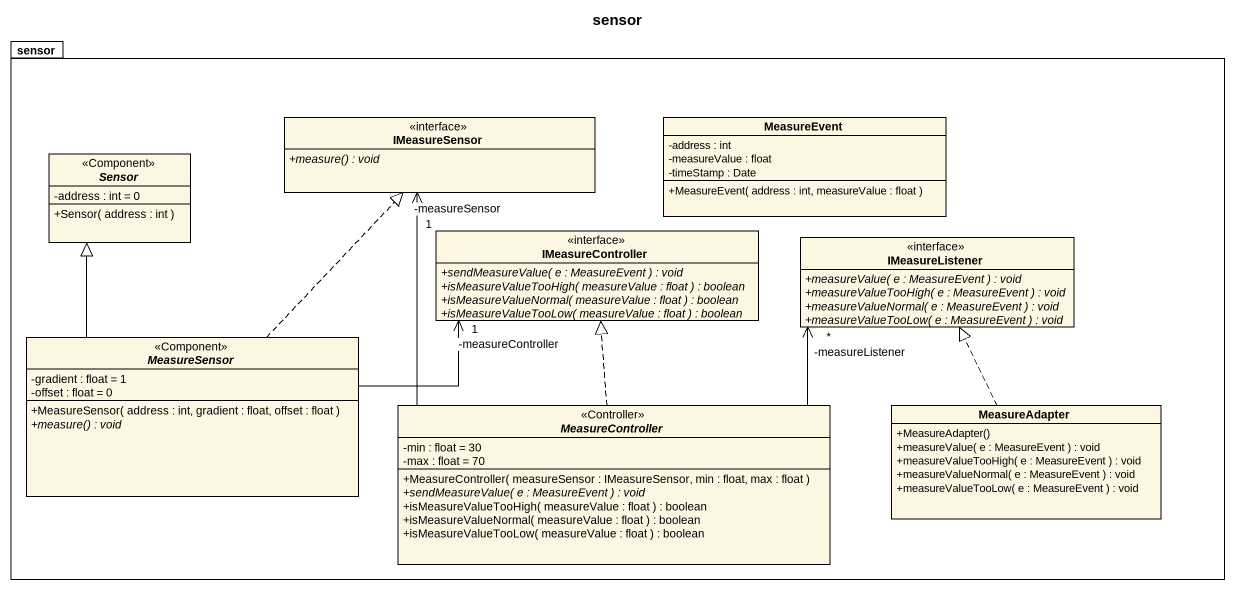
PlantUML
@startuml
title sensor
hide circle
hide empty members
skinparam classAttributeIconSize 0
package sensor {
  interface IMeasureSensor {
    {abstract} +measure() : void
  }
  class MeasureEvent {
    -address : int
    -measureValue : float
    -timeStamp : Date
    +MeasureEvent( address : int, measureValue : float )
  }
  abstract class Sensor <<Component>> {
    -address : int = 0
    +Sensor( address : int )
  }
  interface IMeasureController {
    {abstract} +sendMeasureValue( e : MeasureEvent ) : void
    {abstract} +isMeasureValueTooHigh( measureValue : float ) : boolean
    {abstract} +isMeasureValueNormal( measureValue : float ) : boolean
    {abstract} +isMeasureValueTooLow( measureValue : float ) : boolean
  }
  interface IMeasureListener {
    {abstract} +measureValue( e : MeasureEvent ) : void
    {abstract} +measureValueTooHigh( e : MeasureEvent ) : void
    {abstract} +measureValueNormal( e : MeasureEvent ) : void
    {abstract} +measureValueTooLow( e : MeasureEvent ) : void
  }
  abstract class MeasureSensor <<Component>> {
    -gradient : float = 1
    -offset : float = 0
    +MeasureSensor( address : int, gradient : float, offset : float )
    {abstract} +measure() : void
  }
  abstract class MeasureController <<Controller>> {
    -min : float = 30
    -max : float = 70
    +MeasureController( measureSensor : IMeasureSensor, min : float, max : float )
    {abstract} +sendMeasureValue( e : MeasureEvent ) : void
    +isMeasureValueTooHigh( measureValue : float ) : boolean
    +isMeasureValueNormal( measureValue : float ) : boolean
    +isMeasureValueTooLow( measureValue : float ) : boolean
  }
  class MeasureAdapter {
    +MeasureAdapter()
    +measureValue( e : MeasureEvent ) : void
    +measureValueTooHigh( e : MeasureEvent ) : void
    +measureValueNormal( e : MeasureEvent ) : void
    +measureValueTooLow( e : MeasureEvent ) : void
  }
}
MeasureSensor .up.|> IMeasureSensor
MeasureSensor -up-|> Sensor
MeasureSensor -right-> "-measureController\n1" IMeasureController
MeasureController -up-> "-measureSensor\n1" IMeasureSensor
MeasureController .up.|> IMeasureController
MeasureController -up-> "-measureListener\n*" IMeasureListener
MeasureAdapter .up.|> IMeasureListener
@enduml
